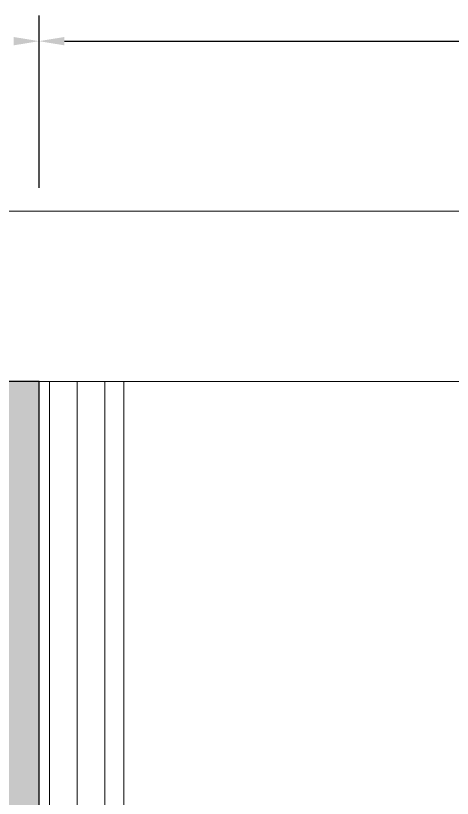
# Model space of a CAD drawing. Header units: millimetres. Extents: x -1336 to 24201, y -1370 to 16142.
# Drawn here: x 18745 to 19773, y 1419 to 3260 of the extents above; entities that cross this region are included whole.
import ezdxf

# ---------------------------------------------------------------- set-up
doc = ezdxf.new("R2010")
doc.units = ezdxf.units.MM
for name, color, linetype, lineweight in [('A-DOOR', 7, 'Continuous', 13), ('A-ELEVATION', 7, 'Continuous', 13), ('A-GLAZ', 7, 'Continuous', 13), ('A-WALL-NEW', 7, 'Continuous', 25)]:
    doc.layers.add(name, color=color, linetype=linetype, lineweight=lineweight)

msp = doc.modelspace()

# ---------------------------------------------------------------- hatches: boundary and pattern name
at = {"layer": 'A-WALL-NEW'}
h = msp.add_hatch(color=9, dxfattribs=at)
h.dxf.hatch_style = 1
h.paths.add_polyline_path([(15000, 0), (18800, 0), (18800, 2400), (15000, 2400)])

# ---------------------------------------------------------------- linework, layer by layer
at = {"color": 7}
for p, q in [((18800, 2855), (18800, 3260)), ((18800, 2855), (18800, 3260)), ((18860, 3200), (21390, 3200))]:
    msp.add_line(p, q, dxfattribs=at)
at = {"color": 0, "linetype": 'ByBlock'}
for points in [[(18740, 3209.9), (18800, 3200), (18740, 3190.1)], [(18860, 3190.1), (18800, 3200), (18860, 3209.9)]]:
    msp.add_solid(points, dxfattribs=at)
at = {"layer": 'A-DOOR'}
msp.add_lwpolyline([(19000, 0), (19900, 0), (19900, 2400), (19000, 2400)], close=True, dxfattribs=at)
at = {"layer": 'A-ELEVATION'}
msp.add_lwpolyline([(15000, 0), (21450, 0), (21450, 2800), (15000, 2800)], close=True, dxfattribs=at)
at = {"layer": 'A-GLAZ'}
for p, q in [((18825, 0), (18825, 2400)), ((18890, 0), (18890, 2400)), ((18955, 0), (18955, 2400))]:
    msp.add_line(p, q, dxfattribs=at)
msp.add_lwpolyline([(18800, 0), (19000, 0), (19000, 2400), (18800, 2400)], close=True, dxfattribs=at)
at = {"layer": 'A-WALL-NEW'}
msp.add_lwpolyline([(15000, 0), (18800, 0), (18800, 2400), (15000, 2400)], close=True, dxfattribs=at)
at = {"layer": 'Defpoints'}
for p in [(18800, 3200), (18800, 2800), (18800, 2800)]:
    msp.add_point(p, dxfattribs=at)

doc.saveas('drawing.dxf')
